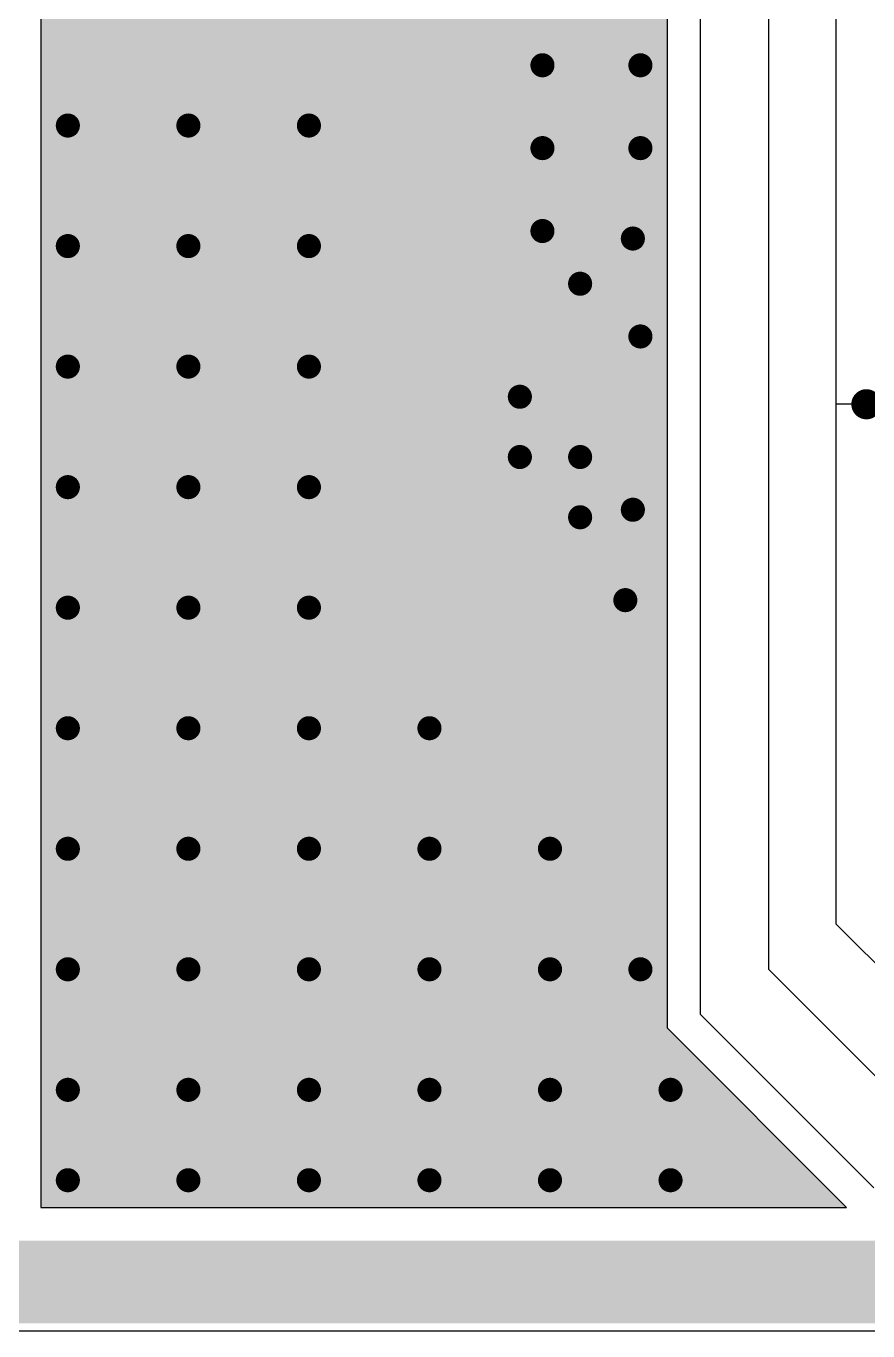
# Model space of a CAD drawing. Extents: x 295 to 953, y 10 to 290.
# Drawn here: x 518 to 564.1, y 85 to 156.4 of the extents above; entities that cross this region are included whole.
import ezdxf

# ---------------------------------------------------------------- set-up
doc = ezdxf.new("R2010")
doc.units = 0
doc.header["$LTSCALE"] = 5
doc.header["$MEASUREMENT"] = 0
doc.layers.get('0').update_dxf_attribs({"linetype": 'CONTINUOUS', "lineweight": 25})
doc.layers.add('16_COMP_GBR', color=1, linetype='CONTINUOUS')

msp = doc.modelspace()

# ---------------------------------------------------------------- linework, layer by layer
for points, const_width in [([(545.985, 154.3, 1), (546.645, 154.3, 1)], 0.66), ([(551.348, 154.3, 1), (552.008, 154.3, 1)], 0.66), ([(519.998, 151, 1), (520.658, 151, 1)], 0.66), ([(526.598, 151, 1), (527.258, 151, 1)], 0.66), ([(533.198, 151, 1), (533.858, 151, 1)], 0.66), ([(545.985, 149.763, 1), (546.645, 149.763, 1)], 0.66), ([(551.348, 149.763, 1), (552.008, 149.763, 1)], 0.66), ([(545.985, 145.225, 1), (546.645, 145.225, 1)], 0.66), ([(519.998, 144.4, 1), (520.658, 144.4, 1)], 0.66), ([(526.598, 144.4, 1), (527.258, 144.4, 1)], 0.66), ([(533.198, 144.4, 1), (533.858, 144.4, 1)], 0.66), ([(550.935, 144.813, 1), (551.595, 144.813, 1)], 0.66), ([(548.048, 142.338, 1), (548.708, 142.338, 1)], 0.66), ([(551.348, 139.45, 1), (552.008, 139.45, 1)], 0.66), ([(519.998, 137.8, 1), (520.658, 137.8, 1)], 0.66), ([(526.598, 137.8, 1), (527.258, 137.8, 1)], 0.66), ([(533.198, 137.8, 1), (533.858, 137.8, 1)], 0.66), ([(544.748, 136.15, 1), (545.408, 136.15, 1)], 0.66), ([(563.64, 135.738, 1), (564.465, 135.738, 1)], 0.825), ([(544.748, 132.85, 1), (545.408, 132.85, 1)], 0.66), ([(548.048, 132.85, 1), (548.708, 132.85, 1)], 0.66), ([(519.998, 131.2, 1), (520.658, 131.2, 1)], 0.66), ([(526.598, 131.2, 1), (527.258, 131.2, 1)], 0.66), ([(533.198, 131.2, 1), (533.858, 131.2, 1)], 0.66), ([(548.048, 129.55, 1), (548.708, 129.55, 1)], 0.66), ([(550.935, 129.963, 1), (551.595, 129.963, 1)], 0.66), ([(519.998, 124.6, 1), (520.658, 124.6, 1)], 0.66), ([(526.598, 124.6, 1), (527.258, 124.6, 1)], 0.66), ([(533.198, 124.6, 1), (533.858, 124.6, 1)], 0.66), ([(550.523, 125.013, 1), (551.183, 125.013, 1)], 0.66), ([(519.998, 118, 1), (520.658, 118, 1)], 0.66), ([(526.598, 118, 1), (527.258, 118, 1)], 0.66), ([(533.198, 118, 1), (533.858, 118, 1)], 0.66), ([(539.798, 118, 1), (540.458, 118, 1)], 0.66), ([(519.998, 111.4, 1), (520.658, 111.4, 1)], 0.66), ([(526.598, 111.4, 1), (527.258, 111.4, 1)], 0.66), ([(533.198, 111.4, 1), (533.858, 111.4, 1)], 0.66), ([(539.798, 111.4, 1), (540.458, 111.4, 1)], 0.66), ([(546.398, 111.4, 1), (547.058, 111.4, 1)], 0.66), ([(519.998, 104.8, 1), (520.658, 104.8, 1)], 0.66), ([(526.598, 104.8, 1), (527.258, 104.8, 1)], 0.66), ([(533.198, 104.8, 1), (533.858, 104.8, 1)], 0.66), ([(539.798, 104.8, 1), (540.458, 104.8, 1)], 0.66), ([(546.398, 104.8, 1), (547.058, 104.8, 1)], 0.66), ([(551.348, 104.8, 1), (552.008, 104.8, 1)], 0.66), ([(519.998, 98.2, 1), (520.658, 98.2, 1)], 0.66), ([(526.598, 98.2, 1), (527.258, 98.2, 1)], 0.66), ([(533.198, 98.2, 1), (533.858, 98.2, 1)], 0.66), ([(539.798, 98.2, 1), (540.458, 98.2, 1)], 0.66), ([(546.398, 98.2, 1), (547.058, 98.2, 1)], 0.66), ([(552.998, 98.2, 1), (553.658, 98.2, 1)], 0.66), ([(519.998, 93.25, 1), (520.658, 93.25, 1)], 0.66), ([(526.598, 93.25, 1), (527.258, 93.25, 1)], 0.66), ([(533.198, 93.25, 1), (533.858, 93.25, 1)], 0.66), ([(539.798, 93.25, 1), (540.458, 93.25, 1)], 0.66), ([(546.398, 93.25, 1), (547.058, 93.25, 1)], 0.66), ([(552.998, 93.25, 1), (553.658, 93.25, 1)], 0.66)]:
    msp.add_lwpolyline(points, format="xyb", close=True, dxfattribs=dict(const_width=const_width))
at = {"layer": '16_COMP_GBR', "color": 7}
for p, q in [((554.978, 102.325), (554.978, 230.2)), ((553.163, 101.573), (553.163, 228.395)), ((558.69, 219.888), (558.69, 104.8)), ((518.843, 181.824), (518.843, 91.765)), ((562.403, 135.738), (562.403, 161.313)), ((564.053, 135.738), (562.403, 135.738)), ((562.403, 107.275), (562.403, 135.738)), ((562.403, 107.275), (571.065, 98.613)), ((567.765, 95.725), (558.69, 104.8)), ((554.978, 102.325), (564.465, 92.838)), ((562.97, 91.765), (553.163, 101.573)), ((518.843, 91.765), (562.97, 91.765)), ((505.478, 85), (865.178, 85))]:
    msp.add_line(p, q, dxfattribs=at)
for points in [[(518.843, 101.573), (518.843, 179.098), (553.163, 101.573), (553.163, 179.098)], [(518.843, 91.765), (518.843, 101.573), (562.97, 91.765), (553.163, 101.573)], [(505.89, 88.465), (505.89, 89.95), (868.065, 88.465), (868.065, 89.95)], [(505.89, 89.95), (505.89, 89.95), (868.065, 89.95), (517.028, 89.95)], [(505.89, 85.825), (505.89, 88.465), (865.425, 85.825), (868.065, 88.465)], [(506.303, 85.413), (505.89, 85.825), (865.013, 85.413), (865.425, 85.825)]]:
    msp.add_solid(points, dxfattribs=at)

doc.saveas('drawing.dxf')
